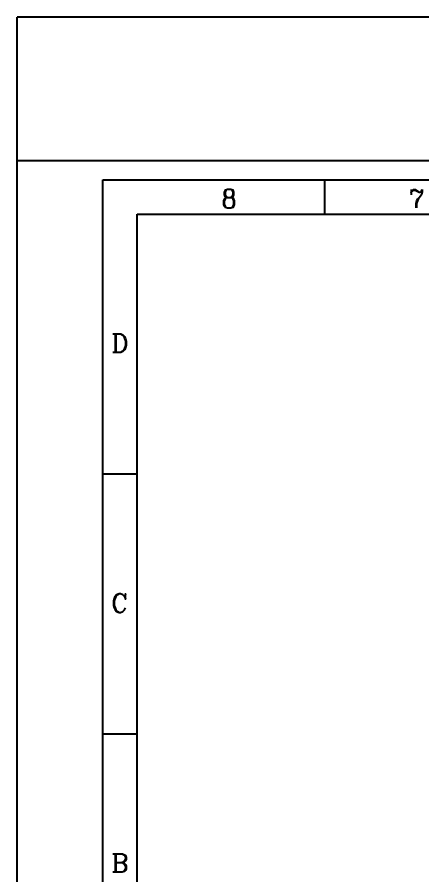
# Model space of a CAD drawing. Header units: millimetres. Extents: x 3150 to 3893, y 1403 to 2132.
# Drawn here: x 3276.9 to 3348, y 1981.7 to 2132.5 of the extents above; entities that cross this region are included whole.
import ezdxf

# ---------------------------------------------------------------- set-up
doc = ezdxf.new("R2010")
doc.units = ezdxf.units.MM
doc.layers.add('1-标准图框', color=40, linetype='Continuous')
doc.layers.add('5-PIN文字', color=7, linetype='Continuous')
doc.styles.add('ROMANC', font='romanc.shx', dxfattribs={"bigfont": 'gbcbig.shx'})

msp = doc.modelspace()

# ---------------------------------------------------------------- linework, layer by layer
at = {"layer": '1-标准图框', "color": 7}
for p, q in [((3330.8457, 2097.8939), (3330.8457, 2103.9189)), ((3297.9394, 2052.2422), (3291.9144, 2052.2422)), ((3297.9394, 2006.5906), (3291.9144, 2006.5906))]:
    msp.add_line(p, q, dxfattribs=at)
for points in [[(3291.9144, 2103.9189), (3567.2146, 2103.9189), (3567.2146, 1909.2622), (3291.9144, 1909.2622)], [(3297.9394, 2097.8939), (3561.1896, 2097.8939), (3561.1896, 1915.2873), (3297.9394, 1915.2873)]]:
    msp.add_lwpolyline(points, close=True, dxfattribs=at)
at = {"layer": '5-PIN文字'}
for p, q in [((3277.8352, 2132.4956), (3276.8734, 2132.4956)), ((3580.2105, 2132.4956), (3277.8352, 2132.4956))]:
    msp.add_line(p, q, dxfattribs=at)
for points in [[(3579.7296, 2132.4956), (3579.7296, 1905.3535), (3579.7296, 2107.2576), (3276.8734, 2107.2576)], [(3276.8734, 1905.3535), (3579.7296, 1905.3535), (3276.8734, 1905.3535), (3276.8734, 2132.4956)]]:
    msp.add_lwpolyline(points, dxfattribs=at)

# ---------------------------------------------------------------- texts
at = {"layer": '1-标准图框', "color": 7, "style": 'ROMANC'}
for s, p in [('8', (3312.6627, 2098.9938)), ('7', (3345.5689, 2098.9938)), ('D', (3293.3489, 2073.6069)), ('C', (3293.3489, 2027.9553)), ('B', (3293.3489, 1982.3036))]:
    msp.add_text(s, height=3.2443, dxfattribs=at).set_placement(p)

doc.saveas('drawing.dxf')
